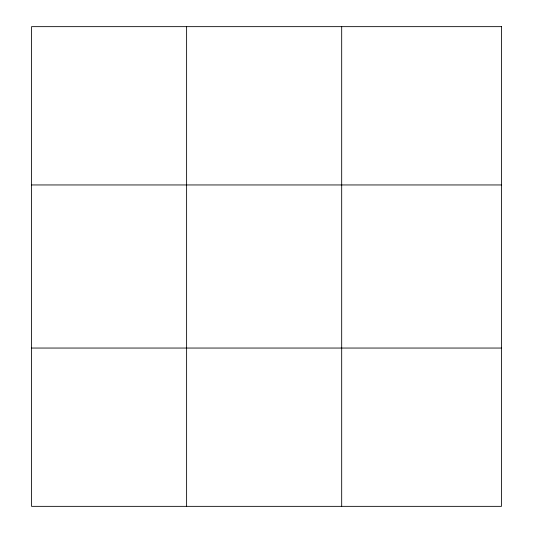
<?xml version="1.0" encoding="UTF-8"?>
<svg xmlns="http://www.w3.org/2000/svg" width="533" height="533" viewBox="0 0 533 533"><rect width="100%" height="100%" fill="white"/><g stroke="black" fill="none" stroke-linecap="round" stroke-linejoin="round"><path stroke-width="0.8" d="M186.617 26.65L186.617 506.35M341.686 26.65L341.686 506.35M31.547 184.951L501.453 184.951M31.547 348.049L501.453 348.049M501.453 26.65L501.453 506.35L31.547 506.35L31.547 26.65L501.453 26.65"/></g></svg>
